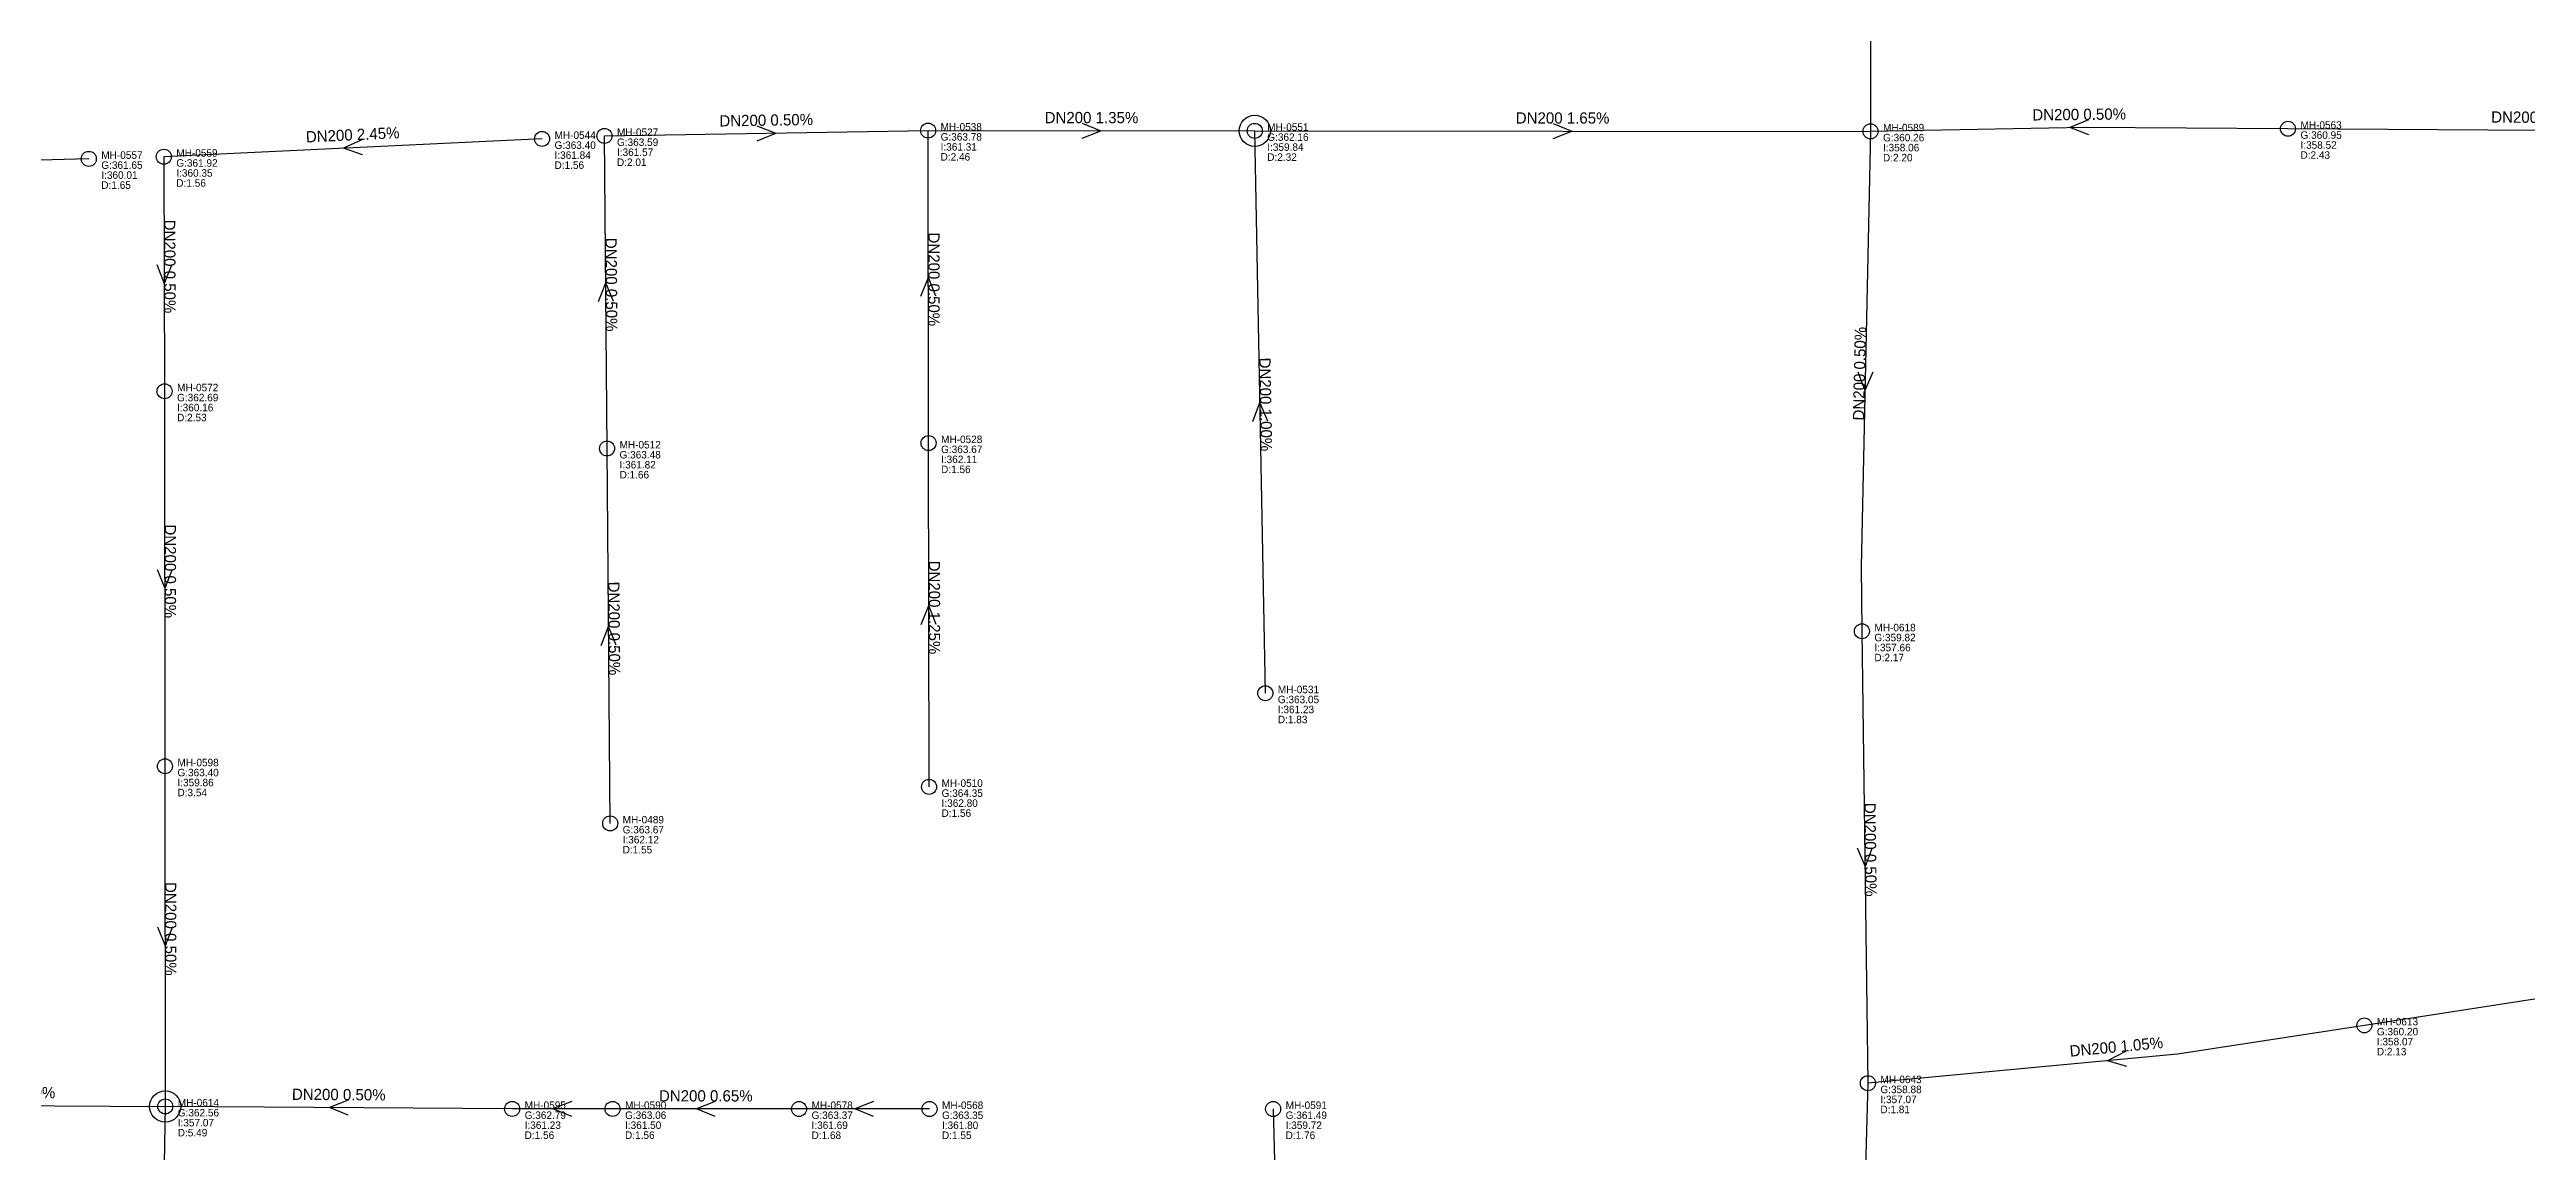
# Model space of a CAD drawing. Header units: metres. Extents: x 449149 to 451990, y 2566737 to 2570847.
# Drawn here: x 450681.3 to 451077.6, y 2568738.1 to 2568914.4 of the extents above; entities that cross this region are included whole.
import ezdxf
from ezdxf.enums import TextEntityAlignment as Align

# ---------------------------------------------------------------- set-up
doc = ezdxf.new("R2010")
doc.units = ezdxf.units.M
for name, color, linetype in [('SEW-DROP', 6, 'Continuous'), ('SEW-LABEL', 2, 'Continuous'), ('SEW-MH', 7, 'Continuous'), ('SEW-MH-LABEL', 8, 'Continuous'), ('SEW-PIPE-DN200', 3, 'Continuous'), ('SEW-PIPE-DN250', 4, 'Continuous')]:
    doc.layers.add(name, color=color, linetype=linetype)

msp = doc.modelspace()

# ---------------------------------------------------------------- linework, layer by layer
at = {"layer": 'SEW-DROP'}
for centre in [(450874.16, 2568901.39), (450699.85, 2568745.3), (450699.85, 2568745.3)]:
    msp.add_circle(centre, 2.5, dxfattribs=at)
at = {"layer": 'SEW-LABEL'}
for p, q in [((450794.49, 2568902.18), (450797.51, 2568901.03)), ((450846.53, 2568902.61), (450849.53, 2568901.41)), ((450921.91, 2568902.55), (450924.91, 2568901.35)), ((451007.55, 2568903.13), (451004.56, 2568901.9)), ((450731.32, 2568899.94), (450728.38, 2568898.6)), ((450731.43, 2568897.55), (450728.38, 2568898.6)), ((450794.53, 2568899.78), (450797.51, 2568901.03)), ((450846.53, 2568900.21), (450849.53, 2568901.41)), ((450921.91, 2568900.15), (450924.91, 2568901.35)), ((451007.58, 2568900.73), (451004.56, 2568901.9)), ((450698.48, 2568879.98), (450699.69, 2568876.98)), ((450700.88, 2568879.99), (450699.69, 2568876.98)), ((450769.14, 2568874.06), (450770.31, 2568877.07)), ((450771.54, 2568874.08), (450770.31, 2568877.07)), ((450820.74, 2568874.93), (450821.94, 2568877.93)), ((450823.14, 2568874.93), (450821.94, 2568877.93)), ((450970.63, 2568862.84), (450971.76, 2568859.82)), ((450973.03, 2568862.79), (450971.76, 2568859.82)), ((450873.83, 2568854.88), (450874.98, 2568857.9)), ((450876.23, 2568854.92), (450874.98, 2568857.9)), ((450698.57, 2568831.22), (450699.77, 2568828.22)), ((450700.97, 2568831.22), (450699.77, 2568828.22)), ((450820.81, 2568822.43), (450822.01, 2568825.43)), ((450823.21, 2568822.43), (450822.01, 2568825.43)), ((450769.6, 2568819.06), (450770.77, 2568822.07)), ((450772, 2568819.08), (450770.77, 2568822.07)), ((450970.55, 2568786.66), (450971.79, 2568783.67)), ((450972.95, 2568786.69), (450971.79, 2568783.67)), ((450698.62, 2568774.01), (450699.82, 2568771.01)), ((450701.02, 2568774.01), (450699.82, 2568771.01)), ((451013.46, 2568754.09), (451010.59, 2568752.61)), ((451013.68, 2568751.7), (451010.59, 2568752.61)), ((450729.11, 2568746.29), (450726.1, 2568745.11)), ((450729.09, 2568743.89), (450726.1, 2568745.11)), ((450764.88, 2568746.1), (450761.88, 2568744.9)), ((450764.88, 2568743.7), (450761.88, 2568744.9)), ((450787.83, 2568746.09), (450784.83, 2568744.89)), ((450787.83, 2568743.69), (450784.83, 2568744.89)), ((450813.18, 2568746.09), (450810.18, 2568744.89)), ((450813.18, 2568743.69), (450810.18, 2568744.89))]:
    msp.add_line(p, q, dxfattribs=at)
at = {"layer": 'SEW-MH'}
for centre in [(450821.9, 2568901.43), (450874.16, 2568901.39), (450972.67, 2568901.31), (451039.46, 2568901.72), (450687.62, 2568896.91), (450699.62, 2568897.25), (450760.13, 2568900.1), (450770.12, 2568900.57), (450699.74, 2568859.72), (450770.53, 2568850.57), (450821.97, 2568851.43), (450971.29, 2568821.32), (450875.85, 2568811.41), (450699.8, 2568799.72), (450822.05, 2568796.43), (450771.03, 2568790.58), (451051.68, 2568758.27), (450972.25, 2568749.02), (450699.85, 2568745.3), (450755.35, 2568744.9), (450771.41, 2568744.9), (450801.25, 2568744.89), (450822.12, 2568744.89), (450877.1, 2568744.89)]:
    msp.add_circle(centre, 1.2, dxfattribs=at)
at = {"layer": 'SEW-PIPE-DN200'}
for points in [[(450972.66, 2568958.7), (450972.67, 2568901.31)], [(450760.13, 2568900.1), (450699.62, 2568897.25)], [(450770.12, 2568900.57), (450821.9, 2568901.43)], [(450770.53, 2568850.57), (450770.12, 2568900.57)], [(450821.9, 2568901.43), (450874.16, 2568901.39)], [(450821.97, 2568851.43), (450821.9, 2568901.43), (450821.9, 2568901.43)], [(450874.16, 2568901.39), (450972.67, 2568901.31)], [(450875.85, 2568811.41), (450874.16, 2568901.39)], [(450972.67, 2568901.31), (450971.15, 2568831.65), (450971.29, 2568821.32)], [(451039.46, 2568901.72), (451006.9, 2568901.93), (450972.67, 2568901.31)], [(451119.46, 2568901.19), (451119.46, 2568901.19), (451039.46, 2568901.72)], [(450687.62, 2568896.91), (450654.25, 2568895.98), (450612.67, 2568896.98)], [(450699.62, 2568897.25), (450699.74, 2568859.72)], [(450699.74, 2568859.72), (450699.8, 2568799.72)], [(450771.03, 2568790.58), (450770.53, 2568850.57)], [(450822.05, 2568796.43), (450821.97, 2568851.43)], [(450971.29, 2568821.32), (450972.25, 2568749.02)], [(450699.8, 2568799.72), (450699.85, 2568745.3)], [(451130.59, 2568771.42), (451080.97, 2568762.79), (451051.68, 2568758.27)], [(451051.68, 2568758.27), (451021.8, 2568753.66), (450972.25, 2568749.02)], [(450661.67, 2568745.51), (450655.67, 2568745.54), (450699.85, 2568745.3)], [(450699.85, 2568745.3), (450698.44, 2568666.04)], [(450755.35, 2568744.9), (450699.85, 2568745.3)], [(450771.41, 2568744.9), (450755.35, 2568744.9)], [(450801.25, 2568744.89), (450771.41, 2568744.9)], [(450822.12, 2568744.89), (450801.25, 2568744.89)], [(450877.1, 2568744.89), (450878.98, 2568672.39)]]:
    msp.add_lwpolyline(points, dxfattribs=at)
at = {"layer": 'SEW-PIPE-DN250'}
msp.add_lwpolyline([(450972.25, 2568749.02), (450970.3, 2568679.97)], dxfattribs=at)

# ---------------------------------------------------------------- texts
at = {"layer": 'SEW-LABEL'}
for s, rotation, p in [('DN200 2.45%', 2.7004, (450729.87, 2568899.87)), ('DN200 0.50%', 0.9532, (450796.01, 2568902.2)), ('DN200 1.35%', -0.0467, (450848.03, 2568902.61)), ('DN200 1.65%', -0.0486, (450923.41, 2568902.55)), ('DN200 0.50%', 0.6319, (451006.06, 2568903.12)), ('DN200 0.50%', 359.6236, (451079.46, 2568902.66)), ('DN200 0.50%', -89.8072, (450699.68, 2568879.68)), ('DN200 0.50%', 270.476, (450770.33, 2568876.77)), ('DN200 0.50%', 270.0783, (450821.94, 2568877.63)), ('DN200 0.50%', 88.7549, (450971.8, 2568862.52)), ('DN200 1.00%', 271.0769, (450875.01, 2568857.6)), ('DN200 0.50%', -89.9488, (450699.77, 2568830.92)), ('DN200 1.25%', 270.0783, (450822.01, 2568825.13)), ('DN200 0.50%', 270.476, (450770.78, 2568821.77)), ('DN200 0.50%', -89.2361, (450971.77, 2568786.37)), ('DN200 0.50%', -89.9488, (450699.82, 2568773.71)), ('DN200 1.05%', 5.3564, (451012.08, 2568753.95)), ('DN200 0.50%', -0.3152, (450674.76, 2568746.64)), ('DN200 0.50%', 359.582, (450727.6, 2568746.3)), ('DN200 0.65%', 359.9954, (450786.33, 2568746.09))]:
    msp.add_text(s, height=1.8, rotation=rotation, dxfattribs=at).set_placement(p, align=Align.CENTER)
at = {"layer": 'SEW-MH-LABEL'}
for s, p in [('MH-0538', (450823.9, 2568901.43)), ('MH-0551', (450876.16, 2568901.39)), ('MH-0589', (450974.67, 2568901.31)), ('MH-0563', (451041.46, 2568901.72)), ('MH-0557', (450689.62, 2568896.91)), ('MH-0559', (450701.62, 2568897.25)), ('G:363.40', (450762.13, 2568898.5)), ('MH-0544', (450762.13, 2568900.1)), ('I:361.84', (450762.13, 2568896.9)), ('G:363.59', (450772.12, 2568898.97)), ('MH-0527', (450772.12, 2568900.57)), ('I:361.57', (450772.12, 2568897.37)), ('G:363.78', (450823.9, 2568899.83)), ('I:361.31', (450823.9, 2568898.23)), ('G:362.16', (450876.16, 2568899.79)), ('I:359.84', (450876.16, 2568898.19)), ('G:360.26', (450974.67, 2568899.71)), ('I:358.06', (450974.67, 2568898.11)), ('G:360.95', (451041.46, 2568900.12)), ('D:2.43', (451041.46, 2568896.92)), ('I:358.52', (451041.46, 2568898.52)), ('G:361.65', (450689.62, 2568895.31)), ('I:360.01', (450689.62, 2568893.71)), ('G:361.92', (450701.62, 2568895.65)), ('I:360.35', (450701.62, 2568894.05)), ('D:1.56', (450762.13, 2568895.3)), ('D:2.01', (450772.12, 2568895.77)), ('D:2.46', (450823.9, 2568896.63)), ('D:2.32', (450876.16, 2568896.59)), ('D:2.20', (450974.67, 2568896.51)), ('D:1.65', (450689.62, 2568892.11)), ('D:1.56', (450701.62, 2568892.45)), ('G:362.69', (450701.74, 2568858.12)), ('MH-0572', (450701.74, 2568859.72)), ('D:2.53', (450701.74, 2568854.92)), ('I:360.16', (450701.74, 2568856.52)), ('MH-0512', (450772.53, 2568850.57)), ('G:363.67', (450823.97, 2568849.83)), ('MH-0528', (450823.97, 2568851.43)), ('G:363.48', (450772.53, 2568848.97)), ('D:1.66', (450772.53, 2568845.77)), ('I:361.82', (450772.53, 2568847.37)), ('D:1.56', (450823.97, 2568846.63)), ('I:362.11', (450823.97, 2568848.23)), ('G:359.82', (450973.29, 2568819.72)), ('MH-0618', (450973.29, 2568821.32)), ('I:357.66', (450973.29, 2568818.12)), ('D:2.17', (450973.29, 2568816.52)), ('G:363.05', (450877.85, 2568809.81)), ('MH-0531', (450877.85, 2568811.41)), ('D:1.83', (450877.85, 2568806.61)), ('I:361.23', (450877.85, 2568808.21)), ('G:363.40', (450701.8, 2568798.12)), ('MH-0598', (450701.8, 2568799.72)), ('D:3.54', (450701.8, 2568794.92)), ('I:359.86', (450701.8, 2568796.52)), ('G:364.35', (450824.05, 2568794.83)), ('MH-0510', (450824.05, 2568796.43)), ('MH-0489', (450773.03, 2568790.58)), ('D:1.56', (450824.05, 2568791.63)), ('I:362.80', (450824.05, 2568793.23)), ('G:363.67', (450773.03, 2568788.98)), ('I:362.12', (450773.03, 2568787.38)), ('D:1.55', (450773.03, 2568785.78)), ('MH-0613', (451053.68, 2568758.27)), ('G:360.20', (451053.68, 2568756.67)), ('I:358.07', (451053.68, 2568755.07)), ('D:2.13', (451053.68, 2568753.47)), ('G:358.88', (450974.25, 2568747.42)), ('MH-0643', (450974.25, 2568749.02)), ('G:362.56', (450701.85, 2568743.7)), ('MH-0614', (450701.85, 2568745.3)), ('G:362.79', (450757.35, 2568743.3)), ('MH-0595', (450757.35, 2568744.9)), ('G:363.06', (450773.41, 2568743.3)), ('MH-0590', (450773.41, 2568744.9)), ('G:363.37', (450803.25, 2568743.29)), ('MH-0578', (450803.25, 2568744.89)), ('G:363.35', (450824.12, 2568743.29)), ('MH-0568', (450824.12, 2568744.89)), ('G:361.49', (450879.1, 2568743.29)), ('MH-0591', (450879.1, 2568744.89)), ('D:1.81', (450974.25, 2568744.22)), ('I:357.07', (450974.25, 2568745.82)), ('D:5.49', (450701.85, 2568740.5)), ('I:357.07', (450701.85, 2568742.1)), ('D:1.56', (450757.35, 2568740.1)), ('I:361.23', (450757.35, 2568741.7)), ('D:1.56', (450773.41, 2568740.1)), ('I:361.50', (450773.41, 2568741.7)), ('D:1.68', (450803.25, 2568740.09)), ('I:361.69', (450803.25, 2568741.69)), ('D:1.55', (450824.12, 2568740.09)), ('I:361.80', (450824.12, 2568741.69)), ('D:1.76', (450879.1, 2568740.09)), ('I:359.72', (450879.1, 2568741.69))]:
    msp.add_text(s, height=1.2, dxfattribs=at).set_placement(p)

doc.saveas('drawing.dxf')
